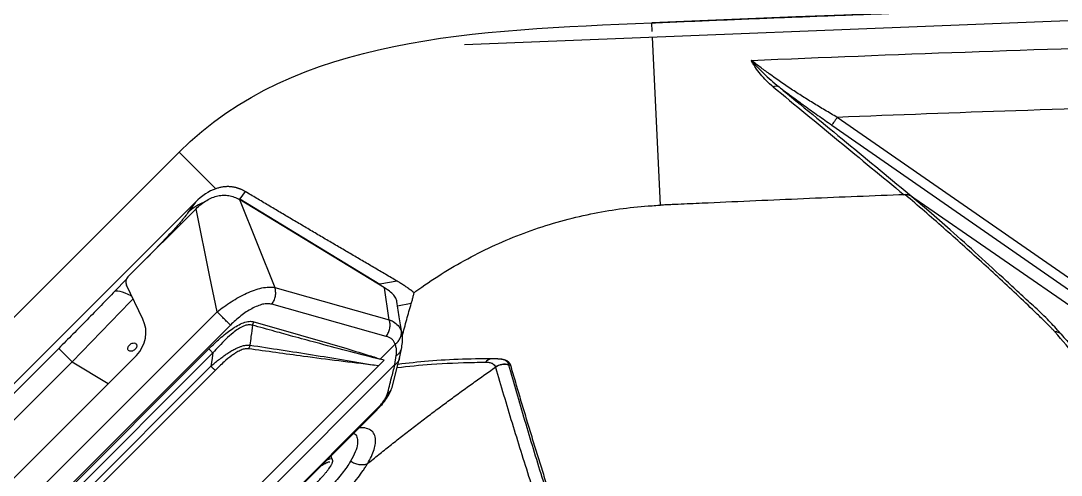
# Model space of a CAD drawing. Extents: x 527 to 611, y 788 to 934.
# Drawn here: x 536.04 to 552, y 877.78 to 884.75 of the extents above; entities that cross this region are included whole.
import ezdxf

# ---------------------------------------------------------------- set-up
doc = ezdxf.new("R2010")
doc.units = 0
doc.header["$MEASUREMENT"] = 0
doc.layers.add('1', color=4, linetype='Continuous')
doc.layers.add('GEOMETRY', color=4, linetype='Continuous', lineweight=25)

# ---------------------------------------------------------------- blocks, each defined once
blk = doc.blocks.new('2026_FLASH')
at = {"layer": 'GEOMETRY'}
for p, q in [((15.764, 81.076), (28.57, 81.586)), ((18.644, 81.279), (18.638, 81.41)), ((18.77, 78.612), (18.649, 81.191)), ((21.399, 79.842), (25.803, 76.78)), ((25.888, 76.898), (21.484, 79.96)), ((11.385, 79.427), (4.993, 73.035)), ((11.385, 79.427), (11.948, 78.864)), ((12.285, 78.713), (12.317, 78.708)), ((12.311, 78.698), (12.856, 77.35)), ((14.536, 77.343), (12.311, 78.698)), ((12.398, 78.823), (12.317, 78.708)), ((12.317, 78.708), (14.467, 77.4)), ((22.525, 78.774), (22.526, 78.773)), ((22.63, 78.742), (22.624, 78.748)), ((22.887, 78.519), (22.63, 78.742)), ((22.674, 78.712), (22.656, 78.724)), ((25.692, 76.621), (22.674, 78.712)), ((11.636, 78.658), (5.762, 72.784)), ((11.646, 78.557), (10.6, 77.511)), ((11.636, 78.658), (11.527, 78.504)), ((11.859, 77.512), (11.646, 78.557)), ((11.201, 78.125), (10.894, 77.805)), ((11.201, 78.125), (11.218, 78.13)), ((10.575, 77.474), (10.401, 77.293)), ((11.969, 76.977), (11.859, 77.512)), ((14.733, 77.446), (14.467, 77.4)), ((10.831, 76.865), (10.577, 77.387)), ((12.856, 77.35), (14.611, 76.855)), ((14.467, 77.4), (14.45, 77.396)), ((14.606, 76.884), (14.536, 77.343)), ((14.949, 77.105), (14.739, 77.065)), ((7.443, 72.451), (11.969, 76.977)), ((14.565, 76.599), (12.811, 77.093)), ((14.611, 76.855), (14.606, 76.884)), ((12.173, 76.772), (7.648, 72.247)), ((14.796, 76.68), (14.807, 76.629)), ((14.471, 76.25), (14.701, 76.48)), ((9.539, 76.414), (8.006, 74.881)), ((8.013, 72.578), (11.842, 76.407)), ((11.903, 76.346), (8.074, 72.517)), ((10.731, 76.308), (8.112, 73.689)), ((9.539, 76.414), (9.744, 76.21)), ((14.698, 76.168), (14.718, 76.307)), ((14.768, 76.267), (14.803, 76.43)), ((9.744, 76.21), (8.21, 74.676)), ((8.254, 69.724), (14.696, 76.166)), ((8.272, 69.976), (14.444, 76.148)), ((8.279, 72.545), (11.875, 76.141)), ((9.744, 76.21), (10.296, 75.874)), ((14.444, 76.148), (14.381, 76.157)), ((14.444, 76.148), (14.531, 76.234)), ((14.471, 76.25), (14.469, 76.25)), ((14.531, 76.234), (14.471, 76.25)), ((14.653, 75.816), (14.769, 76.27)), ((14.696, 76.166), (14.698, 76.168)), ((16.445, 76.164), (16.47, 76.158)), ((11.939, 76.077), (8.343, 72.481)), ((8.95, 70.014), (14.406, 75.47)), ((8.957, 70.006), (14.414, 75.463)), ((13.738, 74.712), (13.716, 74.764))]:
    blk.add_line(p, q, dxfattribs=at)
at = {"layer": 'GEOMETRY', "flags": 128}
for points in [[(10.401, 77.293), (10.422, 77.299), (10.448, 77.299), (10.479, 77.294), (10.515, 77.284), (10.555, 77.269), (10.598, 77.249), (10.646, 77.224), (10.66, 77.216)], [(10.68, 77.176), (10.635, 77.129), (10.34, 76.824), (10.043, 76.517), (9.744, 76.21), (9.744, 76.21), (9.744, 76.21)], [(11.903, 76.346), (11.887, 76.231), (11.875, 76.141)], [(14.414, 75.463), (14.413, 75.463), (14.406, 75.47)], [(13.738, 74.712), (13.736, 74.716), (13.721, 74.721), (13.696, 74.717), (13.662, 74.703), (13.648, 74.697)], [(13.721, 74.77), (13.72, 74.766), (13.718, 74.758)]]:
    blk.add_lwpolyline(points, dxfattribs=at)
at = {"layer": 'GEOMETRY'}
for centre, radius, start, end in [((20.545, 80.335), 0.103, 64.092, 115.891), ((12.082, 77.895), 0.824, 114.2964, 132.333), ((16.228, 76.065), 0.199, 107.8634, 135.865), ((16.381, 75.908), 0.264, 75.9773, 122.7991), ((14.464, 75.866), 0.196, 306.4569, 345.0875)]:
    blk.add_arc(centre, radius, start, end, dxfattribs=at)
for centre, major_axis, ratio, start_param, end_param in [((11.984, 77.45), (0.221, 1.44), 0.581848, 0.29905, 0.670516), ((10.665, 77.438), (0.0404, 0.0964), 0.9218, 1.153188, 2.460212), ((10.375, 76.646), (0.466, 0.195), 0.964883, 5.113845, 6.336735)]:
    blk.add_ellipse(centre, major_axis=major_axis, ratio=ratio, start_param=start_param, end_param=end_param, dxfattribs=at)
for points in [[(65.782, 81.41), (50.067, 82.086), (34.353, 82.086), (18.638, 81.41)], [(11.385, 79.427), (13.18, 81.222), (15.958, 81.295), (18.638, 81.41)], [(11.385, 79.427), (13.18, 81.222), (15.958, 81.295), (18.638, 81.41)], [(20.5, 80.427), (21.17, 79.876), (21.839, 79.324), (22.508, 78.773)], [(22.525, 78.774), (22.519, 78.773), (22.514, 78.773), (22.508, 78.773)], [(12.811, 77.093), (12.823, 77.112), (12.847, 77.15), (12.866, 77.217), (12.871, 77.286), (12.861, 77.328), (12.856, 77.35)], [(12.173, 76.772), (12.161, 76.784), (12.137, 76.808), (12.085, 76.861), (12.026, 76.919), (11.988, 76.958), (11.969, 76.977)], [(14.565, 76.599), (14.577, 76.618), (14.601, 76.656), (14.62, 76.723), (14.625, 76.792), (14.616, 76.834), (14.611, 76.855)], [(12.473, 76.465), (12.47, 76.455), (12.465, 76.435), (12.455, 76.418), (12.45, 76.41)], [(11.842, 76.407), (11.845, 76.404), (11.853, 76.396), (11.868, 76.381), (11.885, 76.365), (11.897, 76.352), (11.903, 76.346)], [(11.875, 76.141), (11.881, 76.134), (11.895, 76.121), (11.912, 76.104), (11.928, 76.088), (11.935, 76.081), (11.939, 76.077)], [(16.238, 76.13), (16.239, 76.129), (16.239, 76.127), (16.24, 76.126)]]:
    blk.add_open_spline(points, degree=3, dxfattribs=at)
for points, knots in [([(18.638, 81.41), (18.785, 81.416), (19.079, 81.429), (19.519, 81.447), (19.96, 81.465), (20.401, 81.483), (20.841, 81.5), (21.282, 81.517), (21.722, 81.534), (22.163, 81.55), (22.604, 81.566), (23.044, 81.582), (23.485, 81.597), (23.925, 81.612), (24.366, 81.626), (24.807, 81.64), (25.247, 81.654), (25.688, 81.668), (26.128, 81.681), (26.569, 81.694), (27.01, 81.706), (27.45, 81.718), (27.891, 81.73), (28.331, 81.741), (28.772, 81.752), (29.213, 81.763), (29.653, 81.773), (30.094, 81.783), (30.534, 81.792), (30.975, 81.802), (31.415, 81.81), (31.856, 81.819), (32.297, 81.827), (32.737, 81.835), (33.178, 81.842), (33.618, 81.849), (34.059, 81.856), (34.5, 81.862), (34.94, 81.868), (35.381, 81.874), (35.821, 81.879), (36.262, 81.884), (36.703, 81.889), (37.143, 81.893), (37.584, 81.897), (38.024, 81.901), (38.465, 81.904), (38.906, 81.907), (39.346, 81.909), (39.787, 81.911), (40.227, 81.913), (40.668, 81.914), (41.109, 81.916), (41.549, 81.916), (41.99, 81.917), (42.43, 81.917), (42.871, 81.916), (43.311, 81.916), (43.752, 81.914), (44.193, 81.913), (44.633, 81.911), (45.074, 81.909), (45.514, 81.907), (45.955, 81.904), (46.396, 81.901), (46.836, 81.897), (47.277, 81.893), (47.717, 81.889), (48.158, 81.884), (48.599, 81.879), (49.039, 81.874), (49.48, 81.868), (49.92, 81.862), (50.361, 81.856), (50.802, 81.849), (51.242, 81.842), (51.683, 81.835), (52.123, 81.827), (52.564, 81.819), (53.005, 81.81), (53.445, 81.802), (53.886, 81.792), (54.326, 81.783), (54.767, 81.773), (55.207, 81.763), (55.648, 81.752), (56.089, 81.741), (56.529, 81.73), (56.97, 81.718), (57.41, 81.706), (57.851, 81.694), (58.292, 81.681), (58.732, 81.668), (59.173, 81.654), (59.613, 81.64), (60.054, 81.626), (60.495, 81.612), (60.935, 81.597), (61.376, 81.582), (61.816, 81.566), (62.257, 81.55), (62.698, 81.534), (63.138, 81.517), (63.579, 81.5), (64.019, 81.483), (64.46, 81.465), (64.901, 81.447), (65.341, 81.429), (65.635, 81.416), (65.782, 81.41)], [0, 0, 0, 0, 0.009351, 0.018702, 0.028053, 0.037404, 0.046754, 0.056104, 0.065453, 0.074803, 0.084152, 0.0935, 0.102849, 0.112197, 0.121545, 0.130893, 0.14024, 0.149588, 0.158935, 0.168281, 0.177628, 0.186975, 0.196321, 0.205667, 0.215013, 0.224358, 0.233704, 0.243049, 0.252394, 0.261739, 0.271084, 0.280428, 0.289773, 0.299117, 0.308462, 0.317806, 0.32715, 0.336494, 0.345837, 0.355181, 0.364525, 0.373868, 0.383212, 0.392555, 0.401898, 0.411241, 0.420585, 0.429928, 0.439271, 0.448614, 0.457957, 0.4673, 0.476643, 0.485986, 0.495329, 0.504671, 0.514014, 0.523357, 0.5327, 0.542043, 0.551386, 0.560729, 0.570072, 0.579415, 0.588759, 0.598102, 0.607445, 0.616788, 0.626132, 0.635475, 0.644819, 0.654163, 0.663506, 0.67285, 0.682194, 0.691538, 0.700883, 0.710227, 0.719572, 0.728916, 0.738261, 0.747606, 0.756951, 0.766296, 0.775642, 0.784987, 0.794333, 0.803679, 0.813025, 0.822372, 0.831719, 0.841065, 0.850412, 0.85976, 0.869107, 0.878455, 0.887803, 0.897151, 0.9065, 0.915848, 0.925197, 0.934547, 0.943896, 0.953246, 0.962596, 0.971947, 0.981298, 0.990649, 1, 1, 1, 1]), ([(20.163, 80.834), (21.258, 80.88), (23.473, 80.968), (26.808, 81.072), (30.137, 81.152), (32.346, 81.194), (33.434, 81.212)], [0.0055376, 0.0055376, 0.0055376, 0.0055376, 0.25, 0.5, 0.75, 0.9928127, 0.9928127, 0.9928127, 0.9928127]), ([(21.484, 79.96), (21.452, 79.978), (21.421, 79.996), (21.358, 80.033), (21.326, 80.051), (21.233, 80.107), (21.171, 80.144), (21.049, 80.219), (20.989, 80.256), (20.871, 80.332), (20.813, 80.37), (20.645, 80.482), (20.539, 80.556), (20.391, 80.663), (20.343, 80.698), (20.273, 80.75), (20.251, 80.767), (20.206, 80.801), (20.184, 80.818), (20.163, 80.834)], [0, 0, 0, 0, 0.0625, 0.0625, 0.125, 0.125, 0.25, 0.25, 0.375, 0.375, 0.5, 0.5, 0.75, 0.75, 0.875, 0.875, 0.9375, 0.9375, 1, 1, 1, 1]), ([(20.5, 80.427), (20.426, 80.489), (20.362, 80.554), (20.278, 80.656), (20.252, 80.691), (20.217, 80.744), (20.206, 80.762), (20.189, 80.789), (20.184, 80.798), (20.176, 80.811), (20.174, 80.816), (20.17, 80.822), (20.168, 80.825), (20.167, 80.828), (20.166, 80.829), (20.165, 80.831), (20.165, 80.831), (20.164, 80.832), (20.164, 80.832), (20.164, 80.833), (20.164, 80.833), (20.164, 80.833), (20.164, 80.833), (20.164, 80.833), (20.164, 80.834), (20.164, 80.834)], [0, 0, 0, 0, 0.5, 0.5, 0.75, 0.75, 0.875, 0.875, 0.9375, 0.9375, 0.96875, 0.96875, 0.984375, 0.984375, 0.992187, 0.992187, 0.996094, 0.996094, 0.998047, 0.998047, 0.999023, 0.999023, 0.999512, 0.999512, 1, 1, 1, 1]), ([(20.164, 80.834), (20.164, 80.834), (20.164, 80.833), (20.164, 80.833), (20.164, 80.833), (20.164, 80.833), (20.164, 80.833), (20.165, 80.833), (20.165, 80.832), (20.166, 80.831), (20.166, 80.831), (20.167, 80.829), (20.168, 80.828), (20.171, 80.825), (20.173, 80.823), (20.178, 80.817), (20.182, 80.813), (20.193, 80.8), (20.201, 80.792), (20.223, 80.766), (20.239, 80.75), (20.287, 80.699), (20.321, 80.665), (20.427, 80.563), (20.505, 80.495), (20.59, 80.427)], [0, 0, 0, 0, 0.000488, 0.000488, 0.000977, 0.000977, 0.001953, 0.001953, 0.003906, 0.003906, 0.007812, 0.007812, 0.015625, 0.015625, 0.03125, 0.03125, 0.0625, 0.0625, 0.125, 0.125, 0.25, 0.25, 0.5, 0.5, 1, 1, 1, 1]), ([(20.59, 80.427), (20.621, 80.404), (20.653, 80.38), (20.717, 80.332), (20.75, 80.308), (20.848, 80.235), (20.915, 80.186), (21.05, 80.089), (21.118, 80.039), (21.257, 79.941), (21.328, 79.892), (21.399, 79.842)], [0, 0, 0, 0, 0.125, 0.125, 0.25, 0.25, 0.5, 0.5, 0.75, 0.75, 1, 1, 1, 1]), ([(20.59, 80.427), (20.935, 80.143), (21.279, 79.859), (21.968, 79.292), (22.312, 79.008), (22.656, 78.724)], [0, 0, 0, 0, 0.5, 0.5, 1, 1, 1, 1]), ([(32.96, 80.277), (32.024, 80.261), (30.099, 80.224), (27.187, 80.153), (24.298, 80.066), (22.397, 79.996), (21.484, 79.96)], [0.0186726, 0.0186726, 0.0186726, 0.0186726, 0.2557541, 0.5057541, 0.7557541, 0.9870815, 0.9870815, 0.9870815, 0.9870815]), ([(21.484, 79.96), (21.474, 79.945), (21.463, 79.93), (21.444, 79.902), (21.435, 79.89), (21.419, 79.868), (21.413, 79.86), (21.403, 79.847), (21.4, 79.843), (21.399, 79.842)], [0, 0, 0, 0, 0.25, 0.25, 0.5, 0.5, 0.75, 0.75, 1, 1, 1, 1]), ([(12.398, 78.823), (12.394, 78.826), (12.385, 78.831), (12.372, 78.838), (12.359, 78.845), (12.345, 78.851), (12.331, 78.857), (12.317, 78.863), (12.302, 78.868), (12.287, 78.873), (12.272, 78.878), (12.257, 78.882), (12.241, 78.886), (12.225, 78.889), (12.209, 78.891), (12.193, 78.894), (12.176, 78.895), (12.16, 78.896), (12.143, 78.897), (12.126, 78.897), (12.108, 78.896), (12.091, 78.895), (12.071, 78.893), (12.049, 78.89), (12.024, 78.885), (11.998, 78.879), (11.973, 78.872), (11.957, 78.867), (11.948, 78.864)], [0, 0, 0, 0, 0.035741, 0.071471, 0.107192, 0.142905, 0.178615, 0.214325, 0.250043, 0.285772, 0.32151, 0.35725, 0.392988, 0.428721, 0.46445, 0.500175, 0.535899, 0.57162, 0.607334, 0.643041, 0.678741, 0.714435, 0.750128, 0.800101, 0.850078, 0.900056, 0.950031, 1, 1, 1, 1]), ([(11.646, 78.557), (11.672, 78.582), (11.724, 78.631), (11.809, 78.688), (11.895, 78.731), (11.982, 78.757), (12.068, 78.768), (12.152, 78.761), (12.236, 78.739), (12.285, 78.712), (12.311, 78.698)], [0, 0, 0, 0, 0.127804, 0.249051, 0.366383, 0.482705, 0.600436, 0.724414, 0.856966, 1, 1, 1, 1]), ([(12.317, 78.708), (12.317, 78.708), (12.313, 78.706), (12.309, 78.703), (12.305, 78.701)], [0, 0, 0, 0, 0.000109, 1, 1, 1, 1]), ([(14.733, 77.446), (14.673, 77.481), (14.553, 77.552), (14.373, 77.657), (14.193, 77.763), (14.012, 77.869), (13.832, 77.975), (13.652, 78.08), (13.472, 78.186), (13.292, 78.292), (13.113, 78.398), (12.934, 78.504), (12.755, 78.61), (12.576, 78.717), (12.458, 78.788), (12.398, 78.823)], [0, 0, 0, 0, 0.076927, 0.153857, 0.230785, 0.307707, 0.384625, 0.461541, 0.538461, 0.615386, 0.692313, 0.769237, 0.846159, 0.923079, 1, 1, 1, 1]), ([(22.508, 78.773), (22.482, 78.772), (22.212, 78.761), (21.454, 78.731), (20.478, 78.689), (19.624, 78.651), (19.197, 78.632), (18.983, 78.622), (18.877, 78.617), (18.816, 78.614), (18.785, 78.613), (18.77, 78.612)], [0, 0, 0, 0, 0.00165249, 0.01727749, 0.04852749, 0.06415249, 0.07196499, 0.07587124, 0.07782436, 0.07880093, 0.07977749, 0.07977749, 0.07977749, 0.07977749]), ([(22.525, 78.774), (22.534, 78.775), (22.542, 78.776), (22.559, 78.775), (22.568, 78.774), (22.581, 78.77), (22.585, 78.769), (22.593, 78.766), (22.598, 78.764), (22.606, 78.76), (22.61, 78.757), (22.617, 78.752), (22.621, 78.75), (22.624, 78.748)], [0, 0, 0, 0, 0.25, 0.25, 0.5, 0.5, 0.625, 0.625, 0.75, 0.75, 0.875, 0.875, 1, 1, 1, 1]), ([(24.823, 76.669), (24.813, 76.681), (24.802, 76.692), (24.78, 76.715), (24.769, 76.726), (24.736, 76.761), (24.713, 76.783), (24.644, 76.851), (24.598, 76.897), (24.457, 77.032), (24.363, 77.122), (24.078, 77.39), (23.887, 77.567), (23.502, 77.918), (23.309, 78.091), (22.919, 78.435), (22.723, 78.605), (22.526, 78.773)], [0, 0, 0, 0, 0.015625, 0.015625, 0.03125, 0.03125, 0.0625, 0.0625, 0.125, 0.125, 0.25, 0.25, 0.5, 0.5, 0.75, 0.75, 1, 1, 1, 1]), ([(22.656, 78.724), (22.655, 78.725), (22.653, 78.726), (22.65, 78.728), (22.649, 78.729), (22.645, 78.732), (22.642, 78.734), (22.634, 78.74), (22.629, 78.744), (22.624, 78.748)], [0, 0, 0, 0, 0.125, 0.125, 0.25, 0.25, 0.5, 0.5, 1, 1, 1, 1]), ([(14.991, 77.269), (15.03, 77.298), (15.326, 77.511), (15.909, 77.866), (16.782, 78.245), (17.68, 78.494), (18.308, 78.582), (18.663, 78.606), (18.725, 78.61), (18.767, 78.612), (18.77, 78.612)], [0.6827211, 0.6827211, 0.6827211, 0.6827211, 0.6875, 0.71875, 0.75, 0.78125, 0.8105469, 0.8125, 0.8164062, 0.8166739, 0.8166739, 0.8166739, 0.8166739]), ([(11.527, 78.504), (11.512, 78.483), (11.494, 78.459), (11.463, 78.419), (11.451, 78.405), (11.427, 78.376), (11.415, 78.36), (11.387, 78.329), (11.373, 78.312), (11.35, 78.286), (11.342, 78.277), (11.326, 78.259), (11.318, 78.25), (11.276, 78.204), (11.24, 78.165), (11.201, 78.125)], [0, 0, 0, 0, 0.25, 0.25, 0.375, 0.375, 0.5, 0.5, 0.625, 0.625, 0.6875, 0.6875, 0.75, 0.75, 1, 1, 1, 1]), ([(24.904, 76.651), (24.848, 76.712), (24.731, 76.842), (24.523, 77.04), (24.3, 77.244), (23.862, 77.647), (23.402, 78.072), (22.997, 78.424), (22.887, 78.519)], [0, 0, 0, 0, 0.097863, 0.204339, 0.310874, 0.41738, 0.842001, 1, 1, 1, 1]), ([(14.991, 77.269), (14.983, 77.275), (14.967, 77.288), (14.942, 77.307), (14.917, 77.325), (14.892, 77.343), (14.866, 77.361), (14.84, 77.379), (14.814, 77.396), (14.787, 77.413), (14.76, 77.429), (14.742, 77.44), (14.733, 77.446)], [0, 0, 0, 0, 0.099995, 0.1999854, 0.2999775, 0.3999762, 0.4999843, 0.6, 0.70001, 0.8000077, 0.9000022, 1, 1, 1, 1]), ([(10.401, 77.293), (10.331, 77.22), (10.261, 77.147), (10.119, 77.001), (10.047, 76.928), (9.903, 76.781), (9.831, 76.707), (9.685, 76.561), (9.613, 76.488), (9.539, 76.414)], [0, 0, 0, 0, 0.25, 0.25, 0.5, 0.5, 0.75, 0.75, 1, 1, 1, 1]), ([(11.969, 76.977), (12.004, 77.003), (12.074, 77.057), (12.187, 77.132), (12.304, 77.202), (12.423, 77.263), (12.542, 77.311), (12.657, 77.345), (12.766, 77.361), (12.826, 77.353), (12.856, 77.35)], [0, 0, 0, 0, 0.1141789, 0.2333537, 0.3556573, 0.4797289, 0.6049892, 0.7319486, 0.8624896, 1, 1, 1, 1]), ([(14.595, 77.306), (14.586, 77.312), (14.566, 77.325), (14.546, 77.337), (14.536, 77.343)], [0, 0, 0, 0, 0.500464, 1, 1, 1, 1]), ([(14.728, 77.129), (14.723, 77.148), (14.714, 77.19), (14.67, 77.25), (14.62, 77.287), (14.595, 77.306)], [0, 0, 0, 0, 0.306959, 0.652653, 1, 1, 1, 1]), ([(14.949, 77.105), (14.952, 77.115), (14.957, 77.133), (14.965, 77.161), (14.972, 77.189), (14.979, 77.216), (14.986, 77.243), (14.99, 77.26), (14.991, 77.269)], [0, 0, 0, 0, 0.166666, 0.333332, 0.499994, 0.666658, 0.83333, 1, 1, 1, 1]), ([(12.811, 77.093), (12.79, 77.097), (12.758, 77.103), (12.708, 77.099), (12.656, 77.09), (12.587, 77.067), (12.502, 77.027), (12.416, 76.975), (12.303, 76.894), (12.225, 76.821), (12.173, 76.772)], [0, 0, 0, 0, 0.1250435, 0.1877067, 0.2513316, 0.3738759, 0.5017735, 0.6241346, 0.7511531, 1, 1, 1, 1]), ([(14.808, 76.629), (14.795, 76.709), (14.769, 76.877), (14.742, 77.044), (14.728, 77.132)], [0, 0, 0, 0, 0.475678, 1, 1, 1, 1]), ([(14.81, 76.591), (14.811, 76.596), (14.831, 76.685), (14.877, 76.857), (14.925, 77.023), (14.949, 77.105)], [0, 0, 0, 0, 0.027648, 0.515158, 1, 1, 1, 1]), ([(11.842, 76.407), (11.871, 76.436), (11.926, 76.49), (12.012, 76.569), (12.098, 76.641), (12.19, 76.71), (12.282, 76.768), (12.375, 76.812), (12.464, 76.836), (12.511, 76.828), (12.535, 76.824)], [0, 0, 0, 0, 0.1316946, 0.2493397, 0.378329, 0.4976926, 0.62718, 0.7499611, 0.8739462, 1, 1, 1, 1]), ([(12.511, 76.771), (12.49, 76.775), (12.449, 76.782), (12.372, 76.758), (12.293, 76.714), (12.202, 76.646), (12.103, 76.557), (12, 76.453), (11.935, 76.381), (11.903, 76.346)], [0, 0, 0, 0, 0.120842, 0.236017, 0.354466, 0.479568, 0.65493, 0.832373, 1, 1, 1, 1]), ([(12.535, 76.824), (12.53, 76.816), (12.519, 76.8), (12.513, 76.78), (12.511, 76.771)], [0, 0, 0, 0, 0.5, 1, 1, 1, 1]), ([(12.535, 76.824), (13.011, 76.687), (13.61, 76.515), (14.241, 76.328), (14.404, 76.275), (14.451, 76.259), (14.464, 76.252), (14.469, 76.25)], [0, 0, 0, 0, 0.733813, 0.925342, 0.977269, 0.992279, 1, 1, 1, 1]), ([(14.611, 76.855), (14.621, 76.851), (14.641, 76.843), (14.66, 76.834), (14.669, 76.829)], [0, 0, 0, 0, 0.501136, 1, 1, 1, 1]), ([(14.668, 76.828), (14.696, 76.808), (14.753, 76.769), (14.782, 76.71), (14.796, 76.68)], [0, 0, 0, 0, 0.495442, 1, 1, 1, 1]), ([(12.511, 76.771), (12.503, 76.714), (12.491, 76.612), (12.478, 76.51), (12.473, 76.465)], [0, 0, 0, 0, 0.560611, 1, 1, 1, 1]), ([(14.467, 76.249), (14.467, 76.249), (14.467, 76.249), (14.466, 76.249), (14.464, 76.25), (14.453, 76.252), (14.125, 76.336), (13.682, 76.449), (13.158, 76.593), (12.832, 76.682), (12.625, 76.739), (12.511, 76.771)], [0, 0, 0, 0, 0.0000386, 0.0003312, 0.001135, 0.0041642, 0.0159415, 0.499832, 0.6813517, 0.8233637, 1, 1, 1, 1]), ([(14.702, 76.48), (14.717, 76.494), (14.749, 76.521), (14.781, 76.572), (14.799, 76.626), (14.797, 76.662), (14.796, 76.68)], [0, 0, 0, 0, 0.245821, 0.500072, 0.754284, 1, 1, 1, 1]), ([(14.802, 76.427), (14.807, 76.461), (14.818, 76.532), (14.811, 76.599), (14.807, 76.633)], [0, 0, 0, 0, 0.481875, 1, 1, 1, 1]), ([(24.919, 76.634), (24.906, 76.646), (24.891, 76.655), (24.859, 76.667), (24.841, 76.67), (24.823, 76.669)], [0, 0, 0, 0, 0.5, 0.5, 1, 1, 1, 1]), ([(27.453, 73.388), (27.439, 73.405), (27.426, 73.423), (27.399, 73.458), (27.358, 73.51), (27.316, 73.562), (27.234, 73.667), (27.179, 73.736), (27.015, 73.945), (26.906, 74.084), (26.581, 74.5), (26.366, 74.775), (25.934, 75.323), (25.716, 75.595), (25.386, 76), (25.275, 76.134), (25.051, 76.403), (24.938, 76.536), (24.823, 76.669)], [0, 0, 0, 0, 0.015625, 0.015625, 0.03125, 0.0625, 0.0625, 0.125, 0.125, 0.25, 0.25, 0.5, 0.5, 0.75, 0.75, 0.875, 0.875, 1, 1, 1, 1]), ([(24.919, 76.634), (24.919, 76.634), (24.914, 76.64), (24.909, 76.645), (24.904, 76.651)], [0, 0, 0, 0, 0.000043, 1, 1, 1, 1]), ([(24.919, 76.634), (25.033, 76.502), (25.144, 76.369), (25.365, 76.102), (25.474, 75.968), (25.691, 75.7), (25.799, 75.565), (26.014, 75.294), (26.12, 75.159), (26.44, 74.75), (26.653, 74.476), (26.976, 74.061), (27.085, 73.922), (27.25, 73.712), (27.305, 73.642), (27.387, 73.538), (27.415, 73.503), (27.456, 73.45), (27.47, 73.433), (27.497, 73.398), (27.51, 73.38), (27.523, 73.363)], [0, 0, 0, 0, 0.125, 0.125, 0.25, 0.25, 0.375, 0.375, 0.5, 0.5, 0.75, 0.75, 0.875, 0.875, 0.9375, 0.9375, 0.96875, 0.96875, 0.984375, 0.984375, 1, 1, 1, 1]), ([(10.604, 76.436), (10.601, 76.427), (10.597, 76.41), (10.604, 76.389), (10.619, 76.374), (10.643, 76.369), (10.67, 76.373), (10.696, 76.387), (10.719, 76.408), (10.734, 76.433), (10.738, 76.459), (10.732, 76.48), (10.717, 76.495), (10.693, 76.5), (10.666, 76.496), (10.639, 76.482), (10.617, 76.461), (10.607, 76.444), (10.604, 76.436)], [0, 0, 0, 0, 0.062535, 0.125012, 0.187461, 0.249911, 0.312389, 0.374923, 0.437462, 0.499946, 0.562398, 0.624843, 0.687311, 0.749834, 0.812381, 0.874871, 0.937328, 1, 1, 1, 1]), ([(11.875, 76.141), (11.884, 76.149), (11.903, 76.166), (11.932, 76.191), (11.962, 76.216), (11.993, 76.24), (12.034, 76.272), (12.08, 76.306), (12.127, 76.338), (12.156, 76.356), (12.171, 76.365), (12.177, 76.369), (12.2, 76.383), (12.239, 76.404), (12.292, 76.429), (12.35, 76.451), (12.413, 76.467), (12.453, 76.466), (12.473, 76.465)], [0, 0, 0, 0, 0.047708, 0.096688, 0.146809, 0.197928, 0.249893, 0.347838, 0.421271, 0.471482, 0.483259, 0.492609, 0.499558, 0.592818, 0.675836, 0.749812, 0.87358, 1, 1, 1, 1]), ([(12.473, 76.465), (12.793, 76.417), (13.434, 76.32), (14.066, 76.212), (14.381, 76.158)], [0, 0, 0, 0, 0.499897, 1, 1, 1, 1]), ([(14.701, 76.48), (14.695, 76.495), (14.683, 76.525), (14.652, 76.559), (14.612, 76.583), (14.581, 76.594), (14.565, 76.599)], [0, 0, 0, 0, 0.251345, 0.50094, 0.750409, 1, 1, 1, 1]), ([(14.702, 76.48), (14.702, 76.48), (14.702, 76.48), (14.701, 76.48), (14.701, 76.48)], [0, 0, 0, 0, 0.559936, 1, 1, 1, 1]), ([(14.718, 76.307), (14.72, 76.328), (14.723, 76.367), (14.719, 76.426), (14.707, 76.462), (14.702, 76.48)], [0, 0, 0, 0, 0.346455, 0.675338, 1, 1, 1, 1]), ([(12.45, 76.41), (12.433, 76.41), (12.4, 76.411), (12.338, 76.392), (12.286, 76.365), (12.246, 76.34), (12.221, 76.323), (12.163, 76.282), (12.066, 76.202), (11.984, 76.121), (11.939, 76.077)], [0, 0, 0, 0, 0.117005, 0.234536, 0.360199, 0.405093, 0.451786, 0.500448, 0.726612, 1, 1, 1, 1]), ([(14.38, 76.156), (14.018, 76.2), (13.37, 76.279), (12.731, 76.37), (12.45, 76.41)], [0, 0, 0, 0, 0.559996, 1, 1, 1, 1]), ([(14.718, 76.307), (14.733, 76.318), (14.763, 76.34), (14.792, 76.383), (14.799, 76.414), (14.802, 76.429)], [0, 0, 0, 0, 0.34365, 0.699005, 1, 1, 1, 1]), ([(14.58, 75.709), (14.602, 75.793), (14.64, 75.944), (14.679, 76.094), (14.696, 76.16)], [0, 0, 0, 0, 0.56, 1, 1, 1, 1]), ([(14.696, 76.16), (14.695, 76.16), (14.694, 76.16), (14.693, 76.161), (14.693, 76.163), (14.694, 76.164), (14.694, 76.165), (14.695, 76.166), (14.696, 76.166)], [0, 0, 0, 0, 0.262634, 0.531071, 0.668943, 0.786738, 0.893225, 1, 1, 1, 1]), ([(14.767, 76.268), (14.765, 76.26), (14.76, 76.235), (14.736, 76.196), (14.709, 76.172), (14.696, 76.16)], [0, 0, 0, 0, 0.1931269, 0.6025871, 1, 1, 1, 1]), ([(14.731, 76.122), (14.905, 76.141), (15.285, 76.181), (15.746, 76.198), (16.029, 76.203), (16.085, 76.204)], [0, 0, 0, 0, 0.404088, 0.881303, 1, 1, 1, 1]), ([(16.275, 76.256), (16.093, 76.255), (15.73, 76.252), (15.219, 76.223), (14.898, 76.187), (14.743, 76.169)], [0, 0, 0, 0, 0.340063, 0.680117, 1, 1, 1, 1]), ([(16.085, 76.204), (16.106, 76.205), (16.125, 76.203), (16.151, 76.199), (16.159, 76.197), (16.174, 76.192), (16.181, 76.189), (16.201, 76.18), (16.212, 76.172), (16.229, 76.153), (16.235, 76.142), (16.238, 76.13)], [0, 0, 0, 0, 0.25, 0.25, 0.375, 0.375, 0.5, 0.5, 0.75, 0.75, 1, 1, 1, 1]), ([(16.446, 76.16), (16.412, 76.169), (16.375, 76.17), (16.304, 76.159), (16.27, 76.145), (16.24, 76.126)], [0, 0, 0, 0, 0.5, 0.5, 1, 1, 1, 1]), ([(16.275, 76.256), (16.279, 76.256), (16.287, 76.256), (16.298, 76.255), (16.309, 76.255), (16.319, 76.254), (16.329, 76.253), (16.339, 76.251), (16.349, 76.249), (16.358, 76.247), (16.367, 76.245), (16.375, 76.243), (16.384, 76.24), (16.392, 76.237), (16.399, 76.234), (16.408, 76.229), (16.418, 76.224), (16.429, 76.216), (16.439, 76.208), (16.447, 76.2), (16.455, 76.19), (16.461, 76.18), (16.466, 76.169), (16.469, 76.162), (16.47, 76.158)], [0, 0, 0, 0, 0.036033, 0.07196, 0.107796, 0.143555, 0.179253, 0.214905, 0.250526, 0.286131, 0.321736, 0.357355, 0.393006, 0.428702, 0.464459, 0.500293, 0.562903, 0.625298, 0.687564, 0.749788, 0.812057, 0.874457, 0.937076, 1, 1, 1, 1]), ([(16.445, 76.164), (16.445, 76.164), (16.446, 76.171), (16.43, 76.197), (16.404, 76.229), (16.361, 76.243), (16.34, 76.25)], [0, 0, 0, 0, 0.000006, 0.189432, 0.601259, 1, 1, 1, 1]), ([(16.446, 76.16), (16.446, 76.16), (16.446, 76.16), (16.446, 76.16), (16.446, 76.161), (16.446, 76.163), (16.445, 76.164)], [0, 0, 0, 0, 0.0000073521, 0.0000073521, 0.0000073521, 0.0003233633, 0.0003233633, 0.0003233633, 0.0003233633]), ([(17.589, 72.589), (17.528, 72.751), (17.469, 72.91), (17.357, 73.225), (17.302, 73.381), (17.146, 73.841), (17.049, 74.14), (16.911, 74.582), (16.866, 74.728), (16.778, 75.018), (16.735, 75.163), (16.608, 75.594), (16.526, 75.878), (16.446, 76.16)], [0, 0, 0, 0, 0.125, 0.125, 0.25, 0.25, 0.5, 0.5, 0.625, 0.625, 0.75, 0.75, 1, 1, 1, 1]), ([(16.47, 76.158), (16.482, 76.114), (16.507, 76.028), (16.545, 75.898), (16.583, 75.769), (16.621, 75.64), (16.66, 75.511), (16.698, 75.382), (16.737, 75.253), (16.776, 75.125), (16.815, 74.997), (16.854, 74.869), (16.894, 74.741), (16.934, 74.613), (16.974, 74.485), (17.014, 74.358), (17.054, 74.234), (17.095, 74.11), (17.135, 73.986), (17.177, 73.861), (17.219, 73.735), (17.263, 73.608), (17.307, 73.48), (17.352, 73.351), (17.398, 73.222), (17.444, 73.091), (17.492, 72.959), (17.542, 72.826), (17.592, 72.691), (17.643, 72.556), (17.678, 72.465), (17.696, 72.419)], [0, 0, 0, 0, 0.036724, 0.073296, 0.109715, 0.145981, 0.182092, 0.218048, 0.253847, 0.28949, 0.324974, 0.3603, 0.395466, 0.430472, 0.465315, 0.499996, 0.53315, 0.566333, 0.599544, 0.632783, 0.666049, 0.699341, 0.732658, 0.766, 0.799366, 0.832754, 0.866165, 0.899596, 0.933047, 0.966515, 1, 1, 1, 1]), ([(14.275, 74.644), (14.304, 74.668), (14.362, 74.715), (14.448, 74.785), (14.535, 74.855), (14.623, 74.924), (14.71, 74.994), (14.798, 75.063), (14.887, 75.131), (14.975, 75.2), (15.064, 75.268), (15.153, 75.336), (15.242, 75.403), (15.331, 75.47), (15.421, 75.537), (15.511, 75.604), (15.601, 75.67), (15.691, 75.736), (15.782, 75.802), (15.873, 75.867), (15.964, 75.933), (16.056, 75.997), (16.147, 76.062), (16.209, 76.105), (16.239, 76.126)], [0, 0, 0, 0, 0.045361, 0.09073, 0.136108, 0.181494, 0.226889, 0.272292, 0.317704, 0.363124, 0.408554, 0.453993, 0.499441, 0.544898, 0.590365, 0.635841, 0.681327, 0.726823, 0.772328, 0.817843, 0.863367, 0.908902, 0.954446, 1, 1, 1, 1]), ([(16.239, 76.126), (16.322, 75.844), (16.407, 75.56), (16.538, 75.129), (16.582, 74.985), (16.673, 74.695), (16.719, 74.549), (16.862, 74.108), (16.961, 73.809), (17.122, 73.35), (17.177, 73.195), (17.293, 72.881), (17.352, 72.722), (17.414, 72.561)], [0, 0, 0, 0, 0.25, 0.25, 0.375, 0.375, 0.5, 0.5, 0.75, 0.75, 0.875, 0.875, 1, 1, 1, 1]), ([(14.406, 75.47), (14.427, 75.491), (14.467, 75.533), (14.519, 75.598), (14.562, 75.66), (14.574, 75.693), (14.58, 75.709)], [0, 0, 0, 0, 0.253425, 0.499607, 0.749437, 1, 1, 1, 1]), ([(14.414, 75.463), (14.443, 75.493), (14.5, 75.553), (14.571, 75.646), (14.626, 75.736), (14.644, 75.79), (14.653, 75.816)], [0, 0, 0, 0, 0.266672, 0.521178, 0.7627, 1, 1, 1, 1]), ([(14.275, 74.644), (14.297, 74.683), (14.341, 74.761), (14.381, 74.866), (14.405, 74.969), (14.401, 75.062), (14.363, 75.138), (14.288, 75.183), (14.214, 75.202), (14.157, 75.195), (14.145, 75.193)], [0, 0, 0, 0, 0.117005, 0.234499, 0.351506, 0.50372, 0.655932, 0.807241, 0.958549, 1, 1, 1, 1]), ([(14.064, 75.113), (14.071, 75.109), (14.101, 75.092), (14.124, 75.038), (14.129, 74.949), (14.097, 74.831), (14.043, 74.732), (14.015, 74.683)], [0, 0, 0, 0, 0.072344, 0.287692, 0.503027, 0.751501, 1, 1, 1, 1]), ([(13.226, 74.095), (13.25, 74.117), (13.285, 74.149), (13.334, 74.195), (13.376, 74.234), (13.423, 74.279), (13.469, 74.325), (13.514, 74.372), (13.557, 74.417), (13.596, 74.46), (13.63, 74.5), (13.66, 74.536), (13.685, 74.569), (13.705, 74.597), (13.72, 74.621), (13.73, 74.64), (13.738, 74.658), (13.742, 74.675), (13.744, 74.686), (13.742, 74.702), (13.739, 74.709), (13.738, 74.712)], [0, 0, 0, 0, 0.083688, 0.117695, 0.173691, 0.231071, 0.291768, 0.354028, 0.417075, 0.480242, 0.542984, 0.604796, 0.66515, 0.723395, 0.778558, 0.828605, 0.869001, 0.919122, 0.960261, 0.981534, 1, 1, 1, 1]), ([(14.015, 74.683), (13.981, 74.625), (13.939, 74.565), (13.866, 74.471), (13.84, 74.439), (13.785, 74.373), (13.757, 74.34), (13.667, 74.242), (13.603, 74.175), (13.518, 74.092), (13.501, 74.075), (13.466, 74.042), (13.448, 74.025), (13.395, 73.976), (13.359, 73.944), (13.286, 73.881), (13.25, 73.849), (13.194, 73.803), (13.175, 73.787), (13.137, 73.757), (13.119, 73.742), (13.025, 73.669), (12.951, 73.614), (12.86, 73.551), (12.841, 73.538), (12.805, 73.514), (12.787, 73.502), (12.734, 73.468), (12.699, 73.446), (12.597, 73.387), (12.533, 73.353), (12.471, 73.325)], [0, 0, 0, 0, 0.125, 0.125, 0.1875, 0.1875, 0.25, 0.25, 0.375, 0.375, 0.40625, 0.40625, 0.4375, 0.4375, 0.5, 0.5, 0.5625, 0.5625, 0.59375, 0.59375, 0.625, 0.625, 0.75, 0.75, 0.78125, 0.78125, 0.8125, 0.8125, 0.875, 0.875, 1, 1, 1, 1]), ([(12.479, 73.06), (12.55, 73.092), (12.626, 73.131), (12.744, 73.2), (12.785, 73.225), (12.847, 73.264), (12.868, 73.278), (12.911, 73.306), (12.932, 73.321), (13.039, 73.394), (13.126, 73.458), (13.234, 73.543), (13.256, 73.561), (13.3, 73.596), (13.322, 73.614), (13.387, 73.668), (13.43, 73.705), (13.515, 73.779), (13.557, 73.817), (13.618, 73.874), (13.639, 73.894), (13.68, 73.932), (13.7, 73.952), (13.799, 74.05), (13.873, 74.128), (13.977, 74.243), (14.01, 74.282), (14.073, 74.358), (14.103, 74.396), (14.159, 74.469), (14.185, 74.505), (14.221, 74.558), (14.232, 74.576), (14.249, 74.602), (14.257, 74.614), (14.266, 74.629), (14.27, 74.636), (14.272, 74.64), (14.274, 74.642), (14.275, 74.644)], [0, 0, 0, 0, 0.125, 0.125, 0.1875, 0.1875, 0.21875, 0.21875, 0.25, 0.25, 0.375, 0.375, 0.40625, 0.40625, 0.4375, 0.4375, 0.5, 0.5, 0.5625, 0.5625, 0.59375, 0.59375, 0.625, 0.625, 0.75, 0.75, 0.8125, 0.8125, 0.875, 0.875, 0.9375, 0.9375, 0.96875, 0.96875, 0.984375, 0.992187, 0.996094, 0.996094, 1, 1, 1, 1]), ([(13.563, 74.611), (13.569, 74.615), (13.588, 74.627), (13.615, 74.642), (13.642, 74.657), (13.662, 74.667), (13.676, 74.672), (13.685, 74.675), (13.692, 74.677), (13.697, 74.677), (13.698, 74.677), (13.698, 74.677), (13.698, 74.677), (13.698, 74.677)], [0, 0, 0, 0, 0.090694, 0.289632, 0.460634, 0.61667, 0.749205, 0.818459, 0.967653, 0.994367, 0.999506, 0.999964, 1, 1, 1, 1]), ([(14.275, 74.644), (14.257, 74.636), (14.237, 74.631), (14.195, 74.626), (14.172, 74.626), (14.127, 74.633), (14.103, 74.64), (14.058, 74.658), (14.036, 74.669), (14.015, 74.683)], [0, 0, 0, 0, 0.25, 0.25, 0.5, 0.5, 0.75, 0.75, 1, 1, 1, 1])]:
    blk.add_open_spline(points, degree=3, knots=knots, dxfattribs=at)

msp = doc.modelspace()

# ---------------------------------------------------------------- block references
at = {"layer": '1'}
msp.add_blockref('2026_FLASH', (527.079, 803.314), dxfattribs=at)

doc.saveas('drawing.dxf')
